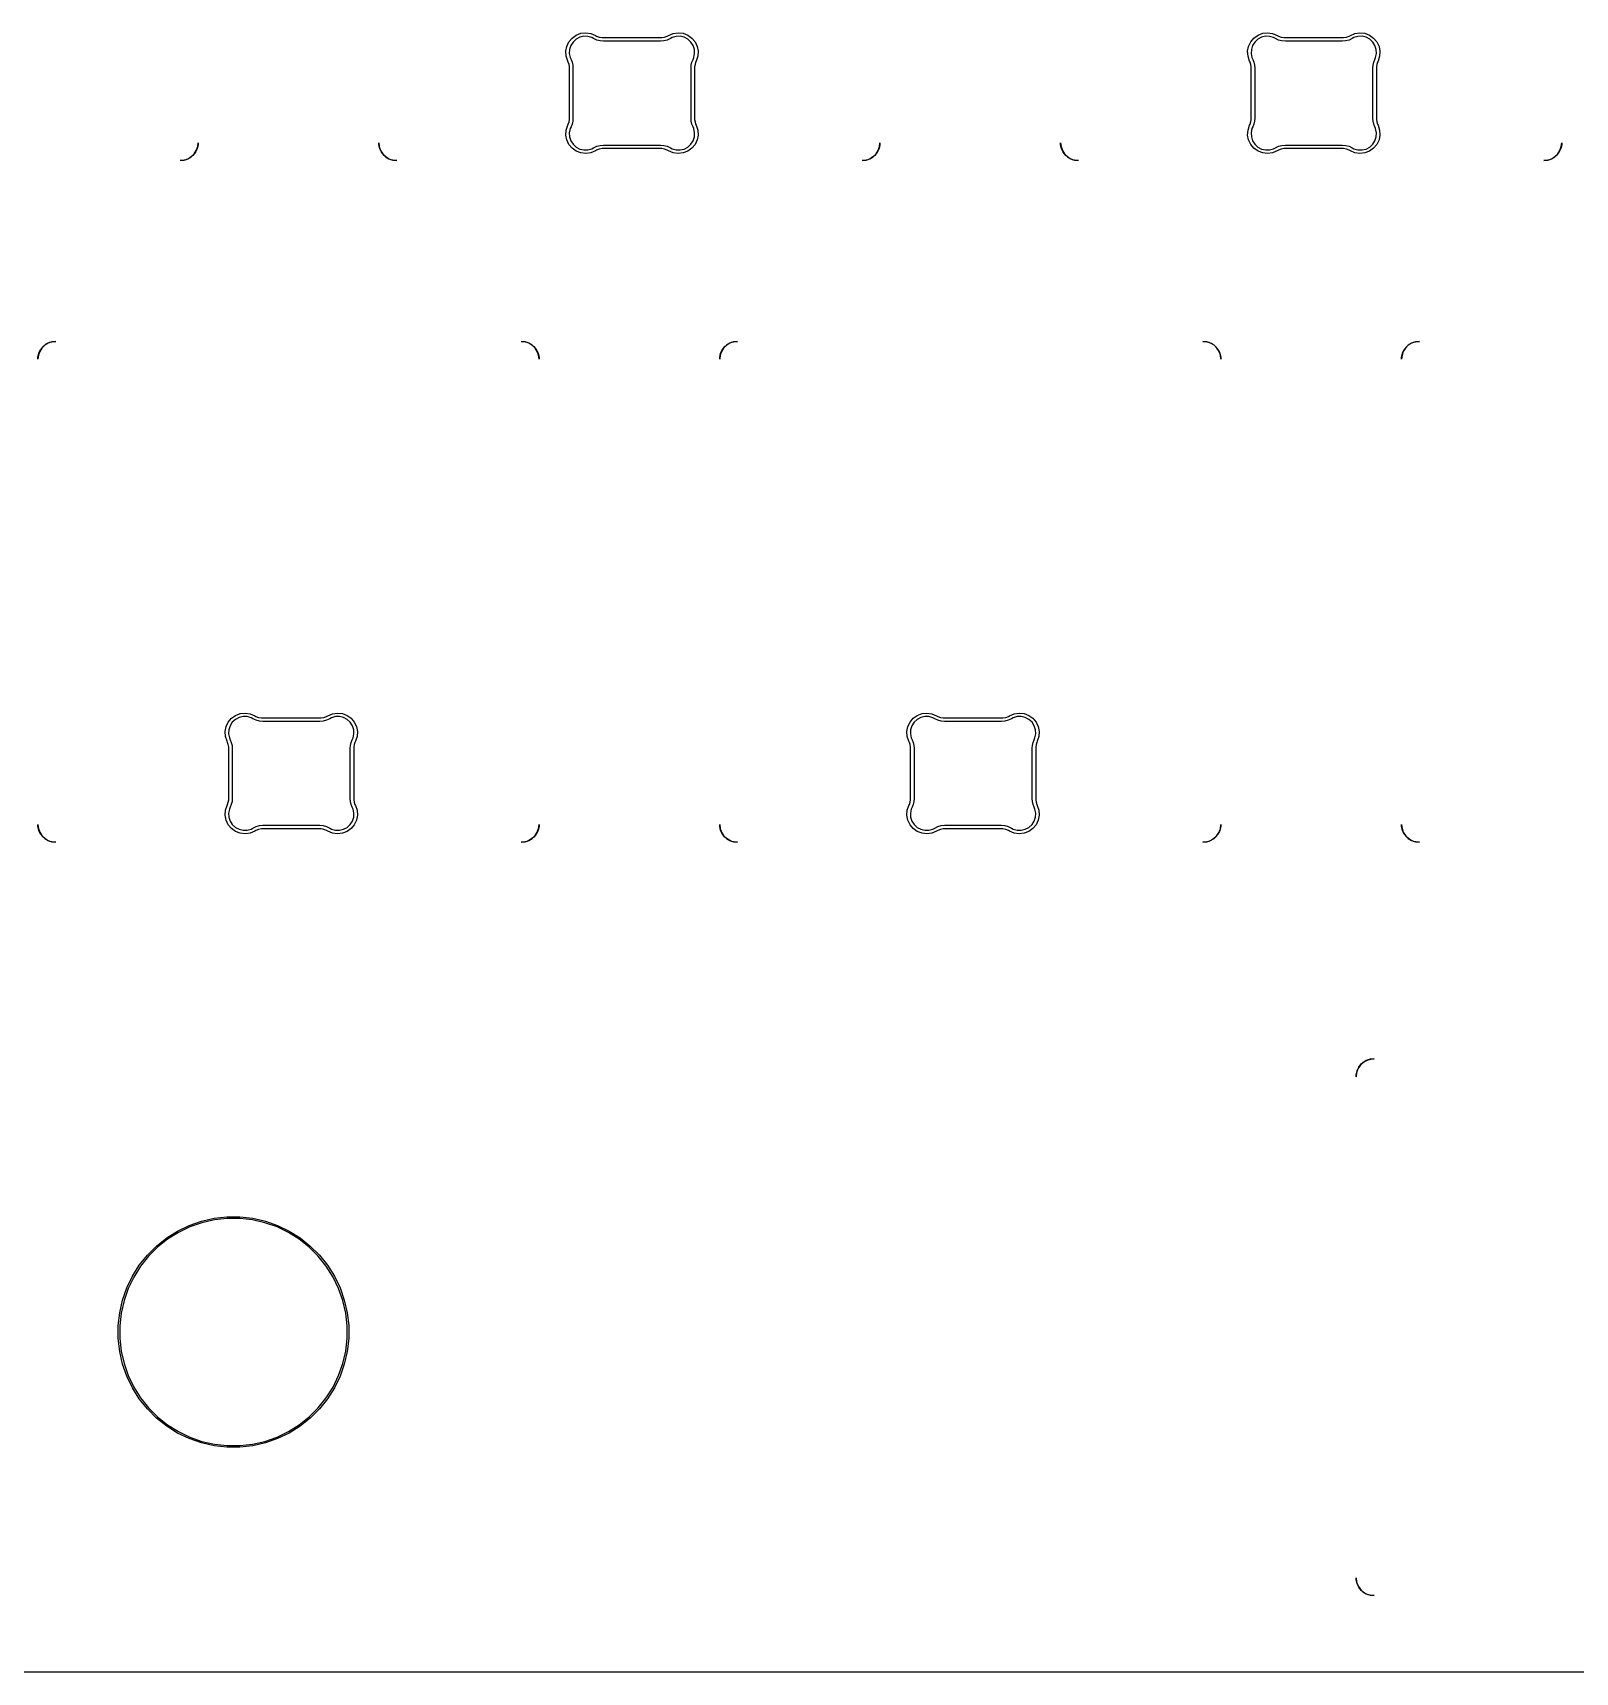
# Model space of a CAD drawing. Header units: inches. Extents: x -0.9 to 12.5, y -6 to -2.
# Drawn here: x 5.814 to 7.511, y -5.966 to -4.163 of the extents above; entities that cross this region are included whole.
import ezdxf

# ---------------------------------------------------------------- set-up
doc = ezdxf.new("R2010")
doc.units = ezdxf.units.IN
doc.header["$MEASUREMENT"] = 0
doc.layers.add('Edge.Cuts', color=40, linetype='CONTINUOUS', true_color=0xfabd2f)

msp = doc.modelspace()

# ---------------------------------------------------------------- linework, layer by layer
at = {"layer": 'Edge.Cuts', "linetype": 'CONTINUOUS'}
for p, q in [((6.4076, -4.1685), (6.4121, -4.1653)), ((6.4121, -4.1653), (6.4173, -4.1633)), ((6.4173, -4.1633), (6.4227, -4.1627)), ((6.4227, -4.1627), (6.4282, -4.1635)), ((6.4282, -4.1635), (6.4332, -4.1657)), ((6.4332, -4.1657), (6.4346, -4.1665)), ((6.5123, -4.1665), (6.5137, -4.1657)), ((6.5137, -4.1657), (6.5187, -4.1635)), ((6.5187, -4.1635), (6.5242, -4.1627)), ((6.5242, -4.1627), (6.5297, -4.1633)), ((6.5297, -4.1633), (6.5348, -4.1653)), ((6.5348, -4.1653), (6.5393, -4.1685)), ((7.1576, -4.1685), (7.1621, -4.1653)), ((7.1621, -4.1653), (7.1673, -4.1633)), ((7.1673, -4.1633), (7.1727, -4.1627)), ((7.1727, -4.1627), (7.1782, -4.1635)), ((7.1782, -4.1635), (7.1832, -4.1657)), ((7.1832, -4.1657), (7.1846, -4.1665)), ((7.2623, -4.1665), (7.2637, -4.1657)), ((7.2637, -4.1657), (7.2687, -4.1635)), ((7.2687, -4.1635), (7.2742, -4.1627)), ((7.2742, -4.1627), (7.2797, -4.1633)), ((7.2797, -4.1633), (7.2848, -4.1653)), ((7.2848, -4.1653), (7.2893, -4.1685)), ((6.4007, -4.1831), (6.4017, -4.1777)), ((6.4011, -4.1886), (6.4007, -4.1831)), ((6.4017, -4.1777), (6.4041, -4.1727)), ((6.4041, -4.1727), (6.4076, -4.1685)), ((6.4048, -4.181), (6.4045, -4.1856)), ((6.4062, -4.1767), (6.4048, -4.181)), ((6.4086, -4.1729), (6.4062, -4.1767)), ((6.412, -4.1698), (6.4086, -4.1729)), ((6.416, -4.1677), (6.412, -4.1698)), ((6.4204, -4.1666), (6.416, -4.1677)), ((6.4249, -4.1667), (6.4204, -4.1666)), ((6.4293, -4.1679), (6.4249, -4.1667)), ((6.4313, -4.1691), (6.4293, -4.1679)), ((6.4347, -4.1707), (6.4313, -4.1691)), ((6.4346, -4.1665), (6.4375, -4.1676)), ((6.4384, -4.1717), (6.4347, -4.1707)), ((6.4375, -4.1676), (6.4406, -4.1681)), ((6.4422, -4.172), (6.4384, -4.1717)), ((6.4406, -4.1681), (6.4422, -4.1681)), ((6.4422, -4.1681), (6.4422, -4.1681)), ((6.4422, -4.1681), (6.5047, -4.1681)), ((6.5047, -4.172), (6.4422, -4.172)), ((6.4422, -4.172), (6.4422, -4.172)), ((6.5047, -4.1681), (6.5063, -4.1681)), ((6.5085, -4.1717), (6.5047, -4.172)), ((6.5063, -4.1681), (6.5094, -4.1676)), ((6.5122, -4.1707), (6.5085, -4.1717)), ((6.5094, -4.1676), (6.5123, -4.1665)), ((6.5157, -4.1691), (6.5122, -4.1707)), ((6.5176, -4.1679), (6.5157, -4.1691)), ((6.522, -4.1667), (6.5176, -4.1679)), ((6.5265, -4.1666), (6.522, -4.1667)), ((6.5309, -4.1677), (6.5265, -4.1666)), ((6.535, -4.1698), (6.5309, -4.1677)), ((6.5383, -4.1729), (6.535, -4.1698)), ((6.5407, -4.1767), (6.5383, -4.1729)), ((6.5393, -4.1685), (6.5428, -4.1727)), ((6.5421, -4.181), (6.5407, -4.1767)), ((6.5424, -4.1856), (6.5421, -4.181)), ((6.5428, -4.1727), (6.5452, -4.1777)), ((6.5452, -4.1777), (6.5462, -4.1831)), ((6.5462, -4.1831), (6.5459, -4.1886)), ((7.1507, -4.1831), (7.1517, -4.1777)), ((7.1511, -4.1886), (7.1507, -4.1831)), ((7.1517, -4.1777), (7.1541, -4.1727)), ((7.1541, -4.1727), (7.1576, -4.1685)), ((7.1548, -4.181), (7.1545, -4.1856)), ((7.1562, -4.1767), (7.1548, -4.181)), ((7.1586, -4.1729), (7.1562, -4.1767)), ((7.162, -4.1698), (7.1586, -4.1729)), ((7.166, -4.1677), (7.162, -4.1698)), ((7.1704, -4.1666), (7.166, -4.1677)), ((7.1749, -4.1667), (7.1704, -4.1666)), ((7.1793, -4.1679), (7.1749, -4.1667)), ((7.1813, -4.1691), (7.1793, -4.1679)), ((7.1847, -4.1707), (7.1813, -4.1691)), ((7.1846, -4.1665), (7.1875, -4.1676)), ((7.1884, -4.1717), (7.1847, -4.1707)), ((7.1875, -4.1676), (7.1906, -4.1681)), ((7.1922, -4.172), (7.1884, -4.1717)), ((7.1906, -4.1681), (7.1922, -4.1681)), ((7.1922, -4.1681), (7.1922, -4.1681)), ((7.1922, -4.1681), (7.2547, -4.1681)), ((7.2547, -4.172), (7.1922, -4.172)), ((7.1922, -4.172), (7.1922, -4.172)), ((7.2547, -4.1681), (7.2563, -4.1681)), ((7.2585, -4.1717), (7.2547, -4.172)), ((7.2563, -4.1681), (7.2594, -4.1676)), ((7.2622, -4.1707), (7.2585, -4.1717)), ((7.2594, -4.1676), (7.2623, -4.1665)), ((7.2657, -4.1691), (7.2622, -4.1707)), ((7.2676, -4.1679), (7.2657, -4.1691)), ((7.272, -4.1667), (7.2676, -4.1679)), ((7.2765, -4.1666), (7.272, -4.1667)), ((7.2809, -4.1677), (7.2765, -4.1666)), ((7.285, -4.1698), (7.2809, -4.1677)), ((7.2883, -4.1729), (7.285, -4.1698)), ((7.2907, -4.1767), (7.2883, -4.1729)), ((7.2893, -4.1685), (7.2928, -4.1727)), ((7.2921, -4.181), (7.2907, -4.1767)), ((7.2924, -4.1856), (7.2921, -4.181)), ((7.2928, -4.1727), (7.2952, -4.1777)), ((7.2952, -4.1777), (7.2962, -4.1831)), ((7.2962, -4.1831), (7.2959, -4.1886)), ((6.4028, -4.1938), (6.4011, -4.1886)), ((6.4034, -4.195), (6.4028, -4.1938)), ((6.4042, -4.1975), (6.4034, -4.195)), ((6.4046, -4.2001), (6.4042, -4.1975)), ((6.4045, -4.1856), (6.4054, -4.19)), ((6.4046, -4.2015), (6.4046, -4.2001)), ((6.4046, -4.2568), (6.4046, -4.2015)), ((6.4046, -4.2015), (6.4046, -4.2015)), ((6.4054, -4.19), (6.4064, -4.1921)), ((6.4064, -4.1921), (6.4075, -4.1951)), ((6.4075, -4.1951), (6.4083, -4.1982)), ((6.4083, -4.1982), (6.4085, -4.2015)), ((6.4085, -4.2015), (6.4085, -4.2015)), ((6.4085, -4.2015), (6.4085, -4.2568)), ((6.5384, -4.2015), (6.5387, -4.1982)), ((6.5384, -4.2568), (6.5384, -4.2015)), ((6.5384, -4.2015), (6.5384, -4.2015)), ((6.5387, -4.1982), (6.5394, -4.1951)), ((6.5394, -4.1951), (6.5406, -4.1921)), ((6.5406, -4.1921), (6.5415, -4.19)), ((6.5406, -4.1921), (6.5406, -4.1921)), ((6.5415, -4.19), (6.5424, -4.1856)), ((6.5428, -4.1975), (6.5424, -4.2001)), ((6.5424, -4.2001), (6.5424, -4.2015)), ((6.5424, -4.2015), (6.5424, -4.2015)), ((6.5424, -4.2015), (6.5424, -4.2568)), ((6.5435, -4.195), (6.5428, -4.1975)), ((6.5441, -4.1938), (6.5435, -4.195)), ((6.5459, -4.1886), (6.5441, -4.1938)), ((6.5441, -4.1938), (6.5441, -4.1938)), ((7.1528, -4.1938), (7.1511, -4.1886)), ((7.1534, -4.195), (7.1528, -4.1938)), ((7.1542, -4.1975), (7.1534, -4.195)), ((7.1546, -4.2001), (7.1542, -4.1975)), ((7.1545, -4.1856), (7.1554, -4.19)), ((7.1546, -4.2015), (7.1546, -4.2001)), ((7.1546, -4.2568), (7.1546, -4.2015)), ((7.1546, -4.2015), (7.1546, -4.2015)), ((7.1554, -4.19), (7.1564, -4.1921)), ((7.1564, -4.1921), (7.1575, -4.1951)), ((7.1575, -4.1951), (7.1583, -4.1982)), ((7.1583, -4.1982), (7.1585, -4.2015)), ((7.1585, -4.2015), (7.1585, -4.2015)), ((7.1585, -4.2015), (7.1585, -4.2568)), ((7.2884, -4.2015), (7.2887, -4.1982)), ((7.2884, -4.2568), (7.2884, -4.2015)), ((7.2884, -4.2015), (7.2884, -4.2015)), ((7.2887, -4.1982), (7.2894, -4.1951)), ((7.2894, -4.1951), (7.2906, -4.1921)), ((7.2906, -4.1921), (7.2915, -4.19)), ((7.2906, -4.1921), (7.2906, -4.1921)), ((7.2915, -4.19), (7.2924, -4.1856)), ((7.2928, -4.1975), (7.2924, -4.2001)), ((7.2924, -4.2001), (7.2924, -4.2015)), ((7.2924, -4.2015), (7.2924, -4.2015)), ((7.2924, -4.2015), (7.2924, -4.2568)), ((7.2935, -4.195), (7.2928, -4.1975)), ((7.2941, -4.1938), (7.2935, -4.195)), ((7.2959, -4.1886), (7.2941, -4.1938)), ((7.2941, -4.1938), (7.2941, -4.1938)), ((6.4007, -4.2752), (6.4011, -4.2697)), ((6.4011, -4.2697), (6.4028, -4.2645)), ((6.4028, -4.2645), (6.4034, -4.2633)), ((6.4028, -4.2645), (6.4028, -4.2645)), ((6.4034, -4.2633), (6.4042, -4.2608)), ((6.4042, -4.2608), (6.4046, -4.2581)), ((6.4054, -4.2682), (6.4045, -4.2727)), ((6.4045, -4.2727), (6.4048, -4.2772)), ((6.4046, -4.2581), (6.4046, -4.2568)), ((6.4046, -4.2568), (6.4046, -4.2568)), ((6.4064, -4.2662), (6.4054, -4.2682)), ((6.4075, -4.2632), (6.4064, -4.2662)), ((6.4064, -4.2662), (6.4064, -4.2662)), ((6.4083, -4.26), (6.4075, -4.2632)), ((6.4085, -4.2568), (6.4083, -4.26)), ((6.4085, -4.2568), (6.4085, -4.2568)), ((6.5387, -4.26), (6.5384, -4.2568)), ((6.5394, -4.2632), (6.5387, -4.26)), ((6.5406, -4.2662), (6.5394, -4.2632)), ((6.5415, -4.2682), (6.5406, -4.2662)), ((6.5424, -4.2727), (6.5415, -4.2682)), ((6.5421, -4.2772), (6.5424, -4.2727)), ((6.5424, -4.2568), (6.5424, -4.2581)), ((6.5424, -4.2581), (6.5428, -4.2608)), ((6.5428, -4.2608), (6.5435, -4.2633)), ((6.5435, -4.2633), (6.5441, -4.2645)), ((6.5441, -4.2645), (6.5441, -4.2645)), ((6.5441, -4.2645), (6.5459, -4.2697)), ((6.5459, -4.2697), (6.5462, -4.2752)), ((7.1507, -4.2752), (7.1511, -4.2697)), ((7.1511, -4.2697), (7.1528, -4.2645)), ((7.1528, -4.2645), (7.1534, -4.2633)), ((7.1528, -4.2645), (7.1528, -4.2645)), ((7.1534, -4.2633), (7.1542, -4.2608)), ((7.1542, -4.2608), (7.1546, -4.2581)), ((7.1554, -4.2682), (7.1545, -4.2727)), ((7.1545, -4.2727), (7.1548, -4.2772)), ((7.1546, -4.2581), (7.1546, -4.2568)), ((7.1546, -4.2568), (7.1546, -4.2568)), ((7.1564, -4.2662), (7.1554, -4.2682)), ((7.1575, -4.2632), (7.1564, -4.2662)), ((7.1564, -4.2662), (7.1564, -4.2662)), ((7.1583, -4.26), (7.1575, -4.2632)), ((7.1585, -4.2568), (7.1583, -4.26)), ((7.1585, -4.2568), (7.1585, -4.2568)), ((7.2887, -4.26), (7.2884, -4.2568)), ((7.2894, -4.2632), (7.2887, -4.26)), ((7.2906, -4.2662), (7.2894, -4.2632)), ((7.2915, -4.2682), (7.2906, -4.2662)), ((7.2924, -4.2727), (7.2915, -4.2682)), ((7.2921, -4.2772), (7.2924, -4.2727)), ((7.2924, -4.2568), (7.2924, -4.2581)), ((7.2924, -4.2581), (7.2928, -4.2608)), ((7.2928, -4.2608), (7.2935, -4.2633)), ((7.2935, -4.2633), (7.2941, -4.2645)), ((7.2941, -4.2645), (7.2941, -4.2645)), ((7.2941, -4.2645), (7.2959, -4.2697)), ((7.2959, -4.2697), (7.2962, -4.2752)), ((5.9919, -4.2959), (5.9942, -4.2922)), ((5.9952, -4.2902), (5.9932, -4.2942)), ((5.9942, -4.2922), (5.9957, -4.288)), ((5.9962, -4.2859), (5.9952, -4.2902)), ((5.9957, -4.288), (5.9962, -4.2837)), ((5.9962, -4.2837), (5.9962, -4.2859)), ((6.195, -4.2859), (6.195, -4.2837)), ((6.195, -4.2837), (6.1955, -4.288)), ((6.196, -4.2902), (6.195, -4.2859)), ((6.1955, -4.288), (6.1969, -4.2922)), ((6.1979, -4.2942), (6.196, -4.2902)), ((6.1969, -4.2922), (6.1993, -4.2959)), ((6.4017, -4.2806), (6.4007, -4.2752)), ((6.4041, -4.2856), (6.4017, -4.2806)), ((6.4076, -4.2898), (6.4041, -4.2856)), ((6.4048, -4.2772), (6.4062, -4.2815)), ((6.4062, -4.2815), (6.4086, -4.2854)), ((6.4121, -4.293), (6.4076, -4.2898)), ((6.4086, -4.2854), (6.412, -4.2884)), ((6.412, -4.2884), (6.416, -4.2906)), ((6.416, -4.2906), (6.4204, -4.2916)), ((6.4204, -4.2916), (6.4249, -4.2915)), ((6.4249, -4.2915), (6.4293, -4.2903)), ((6.4293, -4.2903), (6.4313, -4.2892)), ((6.4313, -4.2892), (6.4347, -4.2876)), ((6.4313, -4.2892), (6.4313, -4.2892)), ((6.4346, -4.2918), (6.4332, -4.2926)), ((6.4375, -4.2907), (6.4346, -4.2918)), ((6.4347, -4.2876), (6.4384, -4.2866)), ((6.4406, -4.2902), (6.4375, -4.2907)), ((6.4384, -4.2866), (6.4422, -4.2862)), ((6.4422, -4.2902), (6.4406, -4.2902)), ((6.4422, -4.2862), (6.5047, -4.2862)), ((6.5047, -4.2902), (6.4422, -4.2902)), ((6.5047, -4.2862), (6.5085, -4.2866)), ((6.5063, -4.2902), (6.5047, -4.2902)), ((6.5094, -4.2907), (6.5063, -4.2902)), ((6.5085, -4.2866), (6.5122, -4.2876)), ((6.5123, -4.2918), (6.5094, -4.2907)), ((6.5122, -4.2876), (6.5157, -4.2892)), ((6.5137, -4.2926), (6.5123, -4.2918)), ((6.5157, -4.2892), (6.5176, -4.2903)), ((6.5176, -4.2903), (6.522, -4.2915)), ((6.522, -4.2915), (6.5265, -4.2916)), ((6.5265, -4.2916), (6.5309, -4.2906)), ((6.5309, -4.2906), (6.535, -4.2884)), ((6.5393, -4.2898), (6.5348, -4.293)), ((6.535, -4.2884), (6.5383, -4.2854)), ((6.5383, -4.2854), (6.5407, -4.2815)), ((6.5428, -4.2856), (6.5393, -4.2898)), ((6.5407, -4.2815), (6.5421, -4.2772)), ((6.5452, -4.2806), (6.5428, -4.2856)), ((6.5462, -4.2752), (6.5452, -4.2806)), ((6.7419, -4.2959), (6.7442, -4.2922)), ((6.7452, -4.2902), (6.7432, -4.2942)), ((6.7442, -4.2922), (6.7457, -4.288)), ((6.7462, -4.2859), (6.7452, -4.2902)), ((6.7457, -4.288), (6.7462, -4.2837)), ((6.7462, -4.2837), (6.7462, -4.2859)), ((6.945, -4.2859), (6.945, -4.2837)), ((6.945, -4.2837), (6.9455, -4.288)), ((6.946, -4.2902), (6.945, -4.2859)), ((6.9455, -4.288), (6.9469, -4.2922)), ((6.9479, -4.2942), (6.946, -4.2902)), ((6.9469, -4.2922), (6.9493, -4.2959)), ((7.1517, -4.2806), (7.1507, -4.2752)), ((7.1541, -4.2856), (7.1517, -4.2806)), ((7.1576, -4.2898), (7.1541, -4.2856)), ((7.1548, -4.2772), (7.1562, -4.2815)), ((7.1562, -4.2815), (7.1586, -4.2854)), ((7.1621, -4.293), (7.1576, -4.2898)), ((7.1586, -4.2854), (7.162, -4.2884)), ((7.162, -4.2884), (7.166, -4.2906)), ((7.166, -4.2906), (7.1704, -4.2916)), ((7.1704, -4.2916), (7.1749, -4.2915)), ((7.1749, -4.2915), (7.1793, -4.2903)), ((7.1793, -4.2903), (7.1813, -4.2892)), ((7.1813, -4.2892), (7.1847, -4.2876)), ((7.1813, -4.2892), (7.1813, -4.2892)), ((7.1846, -4.2918), (7.1832, -4.2926)), ((7.1875, -4.2907), (7.1846, -4.2918)), ((7.1847, -4.2876), (7.1884, -4.2866)), ((7.1906, -4.2902), (7.1875, -4.2907)), ((7.1884, -4.2866), (7.1922, -4.2862)), ((7.1922, -4.2902), (7.1906, -4.2902)), ((7.1922, -4.2862), (7.2547, -4.2862)), ((7.2547, -4.2902), (7.1922, -4.2902)), ((7.2547, -4.2862), (7.2585, -4.2866)), ((7.2563, -4.2902), (7.2547, -4.2902)), ((7.2594, -4.2907), (7.2563, -4.2902)), ((7.2585, -4.2866), (7.2622, -4.2876)), ((7.2623, -4.2918), (7.2594, -4.2907)), ((7.2622, -4.2876), (7.2657, -4.2892)), ((7.2637, -4.2926), (7.2623, -4.2918)), ((7.2657, -4.2892), (7.2676, -4.2903)), ((7.2676, -4.2903), (7.272, -4.2915)), ((7.272, -4.2915), (7.2765, -4.2916)), ((7.2765, -4.2916), (7.2809, -4.2906)), ((7.2809, -4.2906), (7.285, -4.2884)), ((7.2893, -4.2898), (7.2848, -4.293)), ((7.285, -4.2884), (7.2883, -4.2854)), ((7.2883, -4.2854), (7.2907, -4.2815)), ((7.2928, -4.2856), (7.2893, -4.2898)), ((7.2907, -4.2815), (7.2921, -4.2772)), ((7.2952, -4.2806), (7.2928, -4.2856)), ((7.2962, -4.2752), (7.2952, -4.2806)), ((7.4919, -4.2959), (7.4942, -4.2922)), ((7.4952, -4.2902), (7.4932, -4.2942)), ((7.4942, -4.2922), (7.4957, -4.288)), ((7.4962, -4.2859), (7.4952, -4.2902)), ((7.4957, -4.288), (7.4962, -4.2837)), ((7.4962, -4.2837), (7.4962, -4.2859)), ((5.9765, -4.3033), (5.9809, -4.3029)), ((5.9787, -4.3033), (5.9765, -4.3033)), ((5.983, -4.3024), (5.9787, -4.3033)), ((5.9809, -4.3029), (5.985, -4.3014)), ((5.987, -4.3004), (5.983, -4.3024)), ((5.985, -4.3014), (5.9887, -4.2991)), ((5.9905, -4.2977), (5.987, -4.3004)), ((5.9887, -4.2991), (5.9919, -4.2959)), ((5.9932, -4.2942), (5.9905, -4.2977)), ((6.2007, -4.2977), (6.1979, -4.2942)), ((6.1993, -4.2959), (6.2024, -4.2991)), ((6.2041, -4.3004), (6.2007, -4.2977)), ((6.2024, -4.2991), (6.2061, -4.3014)), ((6.2081, -4.3024), (6.2041, -4.3004)), ((6.2061, -4.3014), (6.2103, -4.3029)), ((6.2124, -4.3033), (6.2081, -4.3024)), ((6.2103, -4.3029), (6.2147, -4.3033)), ((6.2147, -4.3033), (6.2124, -4.3033)), ((6.4173, -4.2949), (6.4121, -4.293)), ((6.4227, -4.2955), (6.4173, -4.2949)), ((6.4282, -4.2947), (6.4227, -4.2955)), ((6.4332, -4.2926), (6.4282, -4.2947)), ((6.4332, -4.2926), (6.4332, -4.2926)), ((6.5187, -4.2947), (6.5137, -4.2926)), ((6.5242, -4.2955), (6.5187, -4.2947)), ((6.5297, -4.2949), (6.5242, -4.2955)), ((6.5348, -4.293), (6.5297, -4.2949)), ((6.7265, -4.3033), (6.7309, -4.3029)), ((6.7287, -4.3033), (6.7265, -4.3033)), ((6.733, -4.3024), (6.7287, -4.3033)), ((6.7309, -4.3029), (6.735, -4.3014)), ((6.737, -4.3004), (6.733, -4.3024)), ((6.735, -4.3014), (6.7387, -4.2991)), ((6.7405, -4.2977), (6.737, -4.3004)), ((6.7387, -4.2991), (6.7419, -4.2959)), ((6.7432, -4.2942), (6.7405, -4.2977)), ((6.9507, -4.2977), (6.9479, -4.2942)), ((6.9493, -4.2959), (6.9524, -4.2991)), ((6.9541, -4.3004), (6.9507, -4.2977)), ((6.9524, -4.2991), (6.9561, -4.3014)), ((6.9581, -4.3024), (6.9541, -4.3004)), ((6.9561, -4.3014), (6.9603, -4.3029)), ((6.9624, -4.3033), (6.9581, -4.3024)), ((6.9603, -4.3029), (6.9647, -4.3033)), ((6.9647, -4.3033), (6.9624, -4.3033)), ((7.1673, -4.2949), (7.1621, -4.293)), ((7.1727, -4.2955), (7.1673, -4.2949)), ((7.1782, -4.2947), (7.1727, -4.2955)), ((7.1832, -4.2926), (7.1782, -4.2947)), ((7.1832, -4.2926), (7.1832, -4.2926)), ((7.2687, -4.2947), (7.2637, -4.2926)), ((7.2742, -4.2955), (7.2687, -4.2947)), ((7.2797, -4.2949), (7.2742, -4.2955)), ((7.2848, -4.293), (7.2797, -4.2949)), ((7.4765, -4.3033), (7.4809, -4.3029)), ((7.4787, -4.3033), (7.4765, -4.3033)), ((7.483, -4.3024), (7.4787, -4.3033)), ((7.4809, -4.3029), (7.485, -4.3014)), ((7.487, -4.3004), (7.483, -4.3024)), ((7.485, -4.3014), (7.4887, -4.2991)), ((7.4905, -4.2977), (7.487, -4.3004)), ((7.4887, -4.2991), (7.4919, -4.2959)), ((7.4932, -4.2942), (7.4905, -4.2977)), ((5.8229, -4.5113), (5.8257, -4.5078)), ((5.8274, -4.5065), (5.8243, -4.5096)), ((5.8257, -4.5078), (5.8291, -4.5051)), ((5.8311, -4.5041), (5.8274, -4.5065)), ((5.8291, -4.5051), (5.8331, -4.5032)), ((5.8353, -4.5027), (5.8311, -4.5041)), ((5.8331, -4.5032), (5.8374, -4.5022)), ((5.8397, -4.5022), (5.8353, -4.5027)), ((5.8374, -4.5022), (5.8397, -4.5022)), ((6.3559, -4.5027), (6.3515, -4.5022)), ((6.3515, -4.5022), (6.3537, -4.5022)), ((6.3537, -4.5022), (6.358, -4.5032)), ((6.36, -4.5041), (6.3559, -4.5027)), ((6.358, -4.5032), (6.362, -4.5051)), ((6.3637, -4.5065), (6.36, -4.5041)), ((6.362, -4.5051), (6.3655, -4.5078)), ((6.3669, -4.5096), (6.3637, -4.5065)), ((6.3655, -4.5078), (6.3682, -4.5113)), ((6.5729, -4.5113), (6.5757, -4.5078)), ((6.5774, -4.5065), (6.5743, -4.5096)), ((6.5757, -4.5078), (6.5791, -4.5051)), ((6.5811, -4.5041), (6.5774, -4.5065)), ((6.5791, -4.5051), (6.5831, -4.5032)), ((6.5853, -4.5027), (6.5811, -4.5041)), ((6.5831, -4.5032), (6.5874, -4.5022)), ((6.5897, -4.5022), (6.5853, -4.5027)), ((6.5874, -4.5022), (6.5897, -4.5022)), ((7.1059, -4.5027), (7.1015, -4.5022)), ((7.1015, -4.5022), (7.1037, -4.5022)), ((7.1037, -4.5022), (7.108, -4.5032)), ((7.11, -4.5041), (7.1059, -4.5027)), ((7.108, -4.5032), (7.112, -4.5051)), ((7.1137, -4.5065), (7.11, -4.5041)), ((7.112, -4.5051), (7.1155, -4.5078)), ((7.1169, -4.5096), (7.1137, -4.5065)), ((7.1155, -4.5078), (7.1182, -4.5113)), ((7.3229, -4.5113), (7.3257, -4.5078)), ((7.3274, -4.5065), (7.3243, -4.5096)), ((7.3257, -4.5078), (7.3291, -4.5051)), ((7.3311, -4.5041), (7.3274, -4.5065)), ((7.3291, -4.5051), (7.3331, -4.5032)), ((7.3353, -4.5027), (7.3311, -4.5041)), ((7.3331, -4.5032), (7.3374, -4.5022)), ((7.3397, -4.5022), (7.3353, -4.5027)), ((7.3374, -4.5022), (7.3397, -4.5022)), ((5.82, -4.5196), (5.821, -4.5153)), ((5.8205, -4.5175), (5.82, -4.5219)), ((5.82, -4.5219), (5.82, -4.5196)), ((5.8219, -4.5133), (5.8205, -4.5175)), ((5.821, -4.5153), (5.8229, -4.5113)), ((5.8243, -4.5096), (5.8219, -4.5133)), ((6.3692, -4.5133), (6.3669, -4.5096)), ((6.3682, -4.5113), (6.3702, -4.5153)), ((6.3707, -4.5175), (6.3692, -4.5133)), ((6.3702, -4.5153), (6.3712, -4.5196)), ((6.3712, -4.5219), (6.3707, -4.5175)), ((6.3712, -4.5196), (6.3712, -4.5219)), ((6.57, -4.5196), (6.571, -4.5153)), ((6.5705, -4.5175), (6.57, -4.5219)), ((6.57, -4.5219), (6.57, -4.5196)), ((6.5719, -4.5133), (6.5705, -4.5175)), ((6.571, -4.5153), (6.5729, -4.5113)), ((6.5743, -4.5096), (6.5719, -4.5133)), ((7.1192, -4.5133), (7.1169, -4.5096)), ((7.1182, -4.5113), (7.1202, -4.5153)), ((7.1207, -4.5175), (7.1192, -4.5133)), ((7.1202, -4.5153), (7.1212, -4.5196)), ((7.1212, -4.5219), (7.1207, -4.5175)), ((7.1212, -4.5196), (7.1212, -4.5219)), ((7.32, -4.5196), (7.321, -4.5153)), ((7.3205, -4.5175), (7.32, -4.5219)), ((7.32, -4.5219), (7.32, -4.5196)), ((7.3219, -4.5133), (7.3205, -4.5175)), ((7.321, -4.5153), (7.3229, -4.5113)), ((7.3243, -4.5096), (7.3219, -4.5133)), ((6.0269, -4.9261), (6.0293, -4.9211)), ((6.0293, -4.9211), (6.0328, -4.9169)), ((6.0338, -4.9213), (6.0314, -4.9252)), ((6.0328, -4.9169), (6.0373, -4.9137)), ((6.0372, -4.9183), (6.0338, -4.9213)), ((6.0412, -4.9161), (6.0372, -4.9183)), ((6.0373, -4.9137), (6.0425, -4.9118)), ((6.0456, -4.9151), (6.0412, -4.9161)), ((6.0425, -4.9118), (6.0479, -4.9112)), ((6.0501, -4.9151), (6.0456, -4.9151)), ((6.0479, -4.9112), (6.0534, -4.912)), ((6.0545, -4.9164), (6.0501, -4.9151)), ((6.0534, -4.912), (6.0584, -4.9141)), ((6.0565, -4.9175), (6.0545, -4.9164)), ((6.0599, -4.9191), (6.0565, -4.9175)), ((6.0584, -4.9141), (6.0598, -4.9149)), ((6.0598, -4.9149), (6.0627, -4.916)), ((6.0636, -4.9201), (6.0599, -4.9191)), ((6.0627, -4.916), (6.0658, -4.9165)), ((6.0674, -4.9205), (6.0636, -4.9201)), ((6.0658, -4.9165), (6.0674, -4.9165)), ((6.0674, -4.9165), (6.0674, -4.9165)), ((6.0674, -4.9165), (6.1299, -4.9165)), ((6.1299, -4.9205), (6.0674, -4.9205)), ((6.0674, -4.9205), (6.0674, -4.9205)), ((6.1299, -4.9165), (6.1315, -4.9165)), ((6.1337, -4.9201), (6.1299, -4.9205)), ((6.1315, -4.9165), (6.1346, -4.916)), ((6.1374, -4.9191), (6.1337, -4.9201)), ((6.1346, -4.916), (6.1375, -4.9149)), ((6.1409, -4.9175), (6.1374, -4.9191)), ((6.1375, -4.9149), (6.1389, -4.9141)), ((6.1389, -4.9141), (6.1439, -4.912)), ((6.1428, -4.9164), (6.1409, -4.9175)), ((6.1472, -4.9151), (6.1428, -4.9164)), ((6.1439, -4.912), (6.1494, -4.9112)), ((6.1517, -4.9151), (6.1472, -4.9151)), ((6.1494, -4.9112), (6.1549, -4.9118)), ((6.1561, -4.9161), (6.1517, -4.9151)), ((6.1549, -4.9118), (6.16, -4.9137)), ((6.1601, -4.9183), (6.1561, -4.9161)), ((6.16, -4.9137), (6.1645, -4.9169)), ((6.1635, -4.9213), (6.1601, -4.9183)), ((6.1659, -4.9252), (6.1635, -4.9213)), ((6.1645, -4.9169), (6.168, -4.9211)), ((6.168, -4.9211), (6.1704, -4.9261)), ((6.7769, -4.9261), (6.7793, -4.9211)), ((6.7793, -4.9211), (6.7828, -4.9169)), ((6.7838, -4.9213), (6.7814, -4.9252)), ((6.7828, -4.9169), (6.7873, -4.9137)), ((6.7872, -4.9183), (6.7838, -4.9213)), ((6.7912, -4.9161), (6.7872, -4.9183)), ((6.7873, -4.9137), (6.7925, -4.9118)), ((6.7956, -4.9151), (6.7912, -4.9161)), ((6.7925, -4.9118), (6.7979, -4.9112)), ((6.8001, -4.9151), (6.7956, -4.9151)), ((6.7979, -4.9112), (6.8034, -4.912)), ((6.8045, -4.9164), (6.8001, -4.9151)), ((6.8034, -4.912), (6.8084, -4.9141)), ((6.8065, -4.9175), (6.8045, -4.9164)), ((6.8099, -4.9191), (6.8065, -4.9175)), ((6.8084, -4.9141), (6.8098, -4.9149)), ((6.8098, -4.9149), (6.8127, -4.916)), ((6.8136, -4.9201), (6.8099, -4.9191)), ((6.8127, -4.916), (6.8158, -4.9165)), ((6.8174, -4.9205), (6.8136, -4.9201)), ((6.8158, -4.9165), (6.8174, -4.9165)), ((6.8174, -4.9165), (6.8174, -4.9165)), ((6.8174, -4.9165), (6.8799, -4.9165)), ((6.8799, -4.9205), (6.8174, -4.9205)), ((6.8174, -4.9205), (6.8174, -4.9205)), ((6.8799, -4.9165), (6.8815, -4.9165)), ((6.8837, -4.9201), (6.8799, -4.9205)), ((6.8815, -4.9165), (6.8846, -4.916)), ((6.8874, -4.9191), (6.8837, -4.9201)), ((6.8846, -4.916), (6.8875, -4.9149)), ((6.8909, -4.9175), (6.8874, -4.9191)), ((6.8875, -4.9149), (6.8889, -4.9141)), ((6.8889, -4.9141), (6.8939, -4.912)), ((6.8928, -4.9164), (6.8909, -4.9175)), ((6.8972, -4.9151), (6.8928, -4.9164)), ((6.8939, -4.912), (6.8994, -4.9112)), ((6.9017, -4.9151), (6.8972, -4.9151)), ((6.8994, -4.9112), (6.9049, -4.9118)), ((6.9061, -4.9161), (6.9017, -4.9151)), ((6.9049, -4.9118), (6.91, -4.9137)), ((6.9101, -4.9183), (6.9061, -4.9161)), ((6.91, -4.9137), (6.9145, -4.9169)), ((6.9135, -4.9213), (6.9101, -4.9183)), ((6.9159, -4.9252), (6.9135, -4.9213)), ((6.9145, -4.9169), (6.918, -4.9211)), ((6.918, -4.9211), (6.9204, -4.9261)), ((6.0259, -4.9315), (6.0269, -4.9261)), ((6.0263, -4.937), (6.0259, -4.9315)), ((6.028, -4.9422), (6.0263, -4.937)), ((6.03, -4.9295), (6.0297, -4.934)), ((6.0297, -4.934), (6.0306, -4.9384)), ((6.0314, -4.9252), (6.03, -4.9295)), ((6.0306, -4.9384), (6.0316, -4.9405)), ((6.0316, -4.9405), (6.0327, -4.9435)), ((6.1646, -4.9435), (6.1658, -4.9405)), ((6.1658, -4.9405), (6.1667, -4.9384)), ((6.1658, -4.9405), (6.1658, -4.9405)), ((6.1673, -4.9295), (6.1659, -4.9252)), ((6.1667, -4.9384), (6.1676, -4.934)), ((6.1676, -4.934), (6.1673, -4.9295)), ((6.171, -4.937), (6.1693, -4.9422)), ((6.1704, -4.9261), (6.1714, -4.9315)), ((6.1714, -4.9315), (6.171, -4.937)), ((6.7759, -4.9315), (6.7769, -4.9261)), ((6.7763, -4.937), (6.7759, -4.9315)), ((6.778, -4.9422), (6.7763, -4.937)), ((6.78, -4.9295), (6.7797, -4.934)), ((6.7797, -4.934), (6.7806, -4.9384)), ((6.7814, -4.9252), (6.78, -4.9295)), ((6.7806, -4.9384), (6.7816, -4.9405)), ((6.7816, -4.9405), (6.7827, -4.9435)), ((6.9146, -4.9435), (6.9158, -4.9405)), ((6.9158, -4.9405), (6.9167, -4.9384)), ((6.9158, -4.9405), (6.9158, -4.9405)), ((6.9173, -4.9295), (6.9159, -4.9252)), ((6.9167, -4.9384), (6.9176, -4.934)), ((6.9176, -4.934), (6.9173, -4.9295)), ((6.921, -4.937), (6.9193, -4.9422)), ((6.9204, -4.9261), (6.9214, -4.9315)), ((6.9214, -4.9315), (6.921, -4.937)), ((6.0286, -4.9434), (6.028, -4.9422)), ((6.0294, -4.9459), (6.0286, -4.9434)), ((6.0298, -4.9486), (6.0294, -4.9459)), ((6.0298, -4.9499), (6.0298, -4.9486)), ((6.0298, -5.0052), (6.0298, -4.9499)), ((6.0298, -4.9499), (6.0298, -4.9499)), ((6.0327, -4.9435), (6.0335, -4.9467)), ((6.0335, -4.9467), (6.0337, -4.9499)), ((6.0337, -4.9499), (6.0337, -4.9499)), ((6.0337, -4.9499), (6.0337, -5.0052)), ((6.1636, -4.9499), (6.1639, -4.9467)), ((6.1636, -5.0052), (6.1636, -4.9499)), ((6.1636, -4.9499), (6.1636, -4.9499)), ((6.1639, -4.9467), (6.1646, -4.9435)), ((6.168, -4.9459), (6.1676, -4.9486)), ((6.1676, -4.9486), (6.1676, -4.9499)), ((6.1676, -4.9499), (6.1676, -4.9499)), ((6.1676, -4.9499), (6.1676, -5.0052)), ((6.1687, -4.9434), (6.168, -4.9459)), ((6.1693, -4.9422), (6.1687, -4.9434)), ((6.1693, -4.9422), (6.1693, -4.9422)), ((6.7786, -4.9434), (6.778, -4.9422)), ((6.7794, -4.9459), (6.7786, -4.9434)), ((6.7798, -4.9486), (6.7794, -4.9459)), ((6.7798, -4.9499), (6.7798, -4.9486)), ((6.7798, -5.0052), (6.7798, -4.9499)), ((6.7798, -4.9499), (6.7798, -4.9499)), ((6.7827, -4.9435), (6.7835, -4.9467)), ((6.7835, -4.9467), (6.7837, -4.9499)), ((6.7837, -4.9499), (6.7837, -4.9499)), ((6.7837, -4.9499), (6.7837, -5.0052)), ((6.9136, -4.9499), (6.9139, -4.9467)), ((6.9136, -5.0052), (6.9136, -4.9499)), ((6.9136, -4.9499), (6.9136, -4.9499)), ((6.9139, -4.9467), (6.9146, -4.9435)), ((6.918, -4.9459), (6.9176, -4.9486)), ((6.9176, -4.9486), (6.9176, -4.9499)), ((6.9176, -4.9499), (6.9176, -4.9499)), ((6.9176, -4.9499), (6.9176, -5.0052)), ((6.9187, -4.9434), (6.918, -4.9459)), ((6.9193, -4.9422), (6.9187, -4.9434)), ((6.9193, -4.9422), (6.9193, -4.9422)), ((6.0263, -5.0181), (6.028, -5.0129)), ((6.028, -5.0129), (6.0286, -5.0117)), ((6.028, -5.0129), (6.028, -5.0129)), ((6.0286, -5.0117), (6.0294, -5.0092)), ((6.0294, -5.0092), (6.0298, -5.0066)), ((6.0298, -5.0066), (6.0298, -5.0052)), ((6.0298, -5.0052), (6.0298, -5.0052)), ((6.0327, -5.0116), (6.0316, -5.0146)), ((6.0335, -5.0085), (6.0327, -5.0116)), ((6.0337, -5.0052), (6.0335, -5.0085)), ((6.0337, -5.0052), (6.0337, -5.0052)), ((6.1639, -5.0085), (6.1636, -5.0052)), ((6.1646, -5.0116), (6.1639, -5.0085)), ((6.1658, -5.0146), (6.1646, -5.0116)), ((6.1676, -5.0052), (6.1676, -5.0066)), ((6.1676, -5.0066), (6.168, -5.0092)), ((6.168, -5.0092), (6.1687, -5.0117)), ((6.1687, -5.0117), (6.1693, -5.0129)), ((6.1693, -5.0129), (6.1693, -5.0129)), ((6.1693, -5.0129), (6.171, -5.0181)), ((6.7763, -5.0181), (6.778, -5.0129)), ((6.778, -5.0129), (6.7786, -5.0117)), ((6.778, -5.0129), (6.778, -5.0129)), ((6.7786, -5.0117), (6.7794, -5.0092)), ((6.7794, -5.0092), (6.7798, -5.0066)), ((6.7798, -5.0066), (6.7798, -5.0052)), ((6.7798, -5.0052), (6.7798, -5.0052)), ((6.7827, -5.0116), (6.7816, -5.0146)), ((6.7835, -5.0085), (6.7827, -5.0116)), ((6.7837, -5.0052), (6.7835, -5.0085)), ((6.7837, -5.0052), (6.7837, -5.0052)), ((6.9139, -5.0085), (6.9136, -5.0052)), ((6.9146, -5.0116), (6.9139, -5.0085)), ((6.9158, -5.0146), (6.9146, -5.0116)), ((6.9176, -5.0052), (6.9176, -5.0066)), ((6.9176, -5.0066), (6.918, -5.0092)), ((6.918, -5.0092), (6.9187, -5.0117)), ((6.9187, -5.0117), (6.9193, -5.0129)), ((6.9193, -5.0129), (6.9193, -5.0129)), ((6.9193, -5.0129), (6.921, -5.0181)), ((6.0259, -5.0236), (6.0263, -5.0181)), ((6.0269, -5.029), (6.0259, -5.0236)), ((6.0293, -5.034), (6.0269, -5.029)), ((6.0306, -5.0167), (6.0297, -5.0211)), ((6.0297, -5.0211), (6.03, -5.0257)), ((6.03, -5.0257), (6.0314, -5.03)), ((6.0316, -5.0146), (6.0306, -5.0167)), ((6.0314, -5.03), (6.0338, -5.0338)), ((6.0316, -5.0146), (6.0316, -5.0146)), ((6.1635, -5.0338), (6.1659, -5.03)), ((6.1667, -5.0167), (6.1658, -5.0146)), ((6.1659, -5.03), (6.1673, -5.0257)), ((6.1676, -5.0211), (6.1667, -5.0167)), ((6.1673, -5.0257), (6.1676, -5.0211)), ((6.1704, -5.029), (6.168, -5.034)), ((6.1714, -5.0236), (6.1704, -5.029)), ((6.171, -5.0181), (6.1714, -5.0236)), ((6.7759, -5.0236), (6.7763, -5.0181)), ((6.7769, -5.029), (6.7759, -5.0236)), ((6.7793, -5.034), (6.7769, -5.029)), ((6.7806, -5.0167), (6.7797, -5.0211)), ((6.7797, -5.0211), (6.78, -5.0257)), ((6.78, -5.0257), (6.7814, -5.03)), ((6.7816, -5.0146), (6.7806, -5.0167)), ((6.7814, -5.03), (6.7838, -5.0338)), ((6.7816, -5.0146), (6.7816, -5.0146)), ((6.9135, -5.0338), (6.9159, -5.03)), ((6.9167, -5.0167), (6.9158, -5.0146)), ((6.9159, -5.03), (6.9173, -5.0257)), ((6.9176, -5.0211), (6.9167, -5.0167)), ((6.9173, -5.0257), (6.9176, -5.0211)), ((6.9204, -5.029), (6.918, -5.034)), ((6.9214, -5.0236), (6.9204, -5.029)), ((6.921, -5.0181), (6.9214, -5.0236)), ((5.82, -5.0359), (5.82, -5.0337)), ((5.82, -5.0337), (5.8205, -5.038)), ((5.821, -5.0402), (5.82, -5.0359)), ((5.8205, -5.038), (5.8219, -5.0422)), ((5.8229, -5.0442), (5.821, -5.0402)), ((5.8219, -5.0422), (5.8243, -5.0459)), ((5.8257, -5.0477), (5.8229, -5.0442)), ((5.8243, -5.0459), (5.8274, -5.0491)), ((5.8291, -5.0504), (5.8257, -5.0477)), ((5.8274, -5.0491), (5.8311, -5.0514)), ((6.0328, -5.0382), (6.0293, -5.034)), ((6.0373, -5.0414), (6.0328, -5.0382)), ((6.0338, -5.0338), (6.0372, -5.0369)), ((6.0372, -5.0369), (6.0412, -5.039)), ((6.0425, -5.0434), (6.0373, -5.0414)), ((6.0412, -5.039), (6.0456, -5.0401)), ((6.0479, -5.044), (6.0425, -5.0434)), ((6.0456, -5.0401), (6.0501, -5.04)), ((6.0534, -5.0432), (6.0479, -5.044)), ((6.0501, -5.04), (6.0545, -5.0387)), ((6.0584, -5.041), (6.0534, -5.0432)), ((6.0545, -5.0387), (6.0565, -5.0376)), ((6.0565, -5.0376), (6.0599, -5.036)), ((6.0565, -5.0376), (6.0565, -5.0376)), ((6.0598, -5.0402), (6.0584, -5.041)), ((6.0584, -5.041), (6.0584, -5.041)), ((6.0627, -5.0391), (6.0598, -5.0402)), ((6.0599, -5.036), (6.0636, -5.035)), ((6.0658, -5.0386), (6.0627, -5.0391)), ((6.0636, -5.035), (6.0674, -5.0346)), ((6.0674, -5.0386), (6.0658, -5.0386)), ((6.0674, -5.0346), (6.1299, -5.0346)), ((6.1299, -5.0386), (6.0674, -5.0386)), ((6.1299, -5.0346), (6.1337, -5.035)), ((6.1315, -5.0386), (6.1299, -5.0386)), ((6.1346, -5.0391), (6.1315, -5.0386)), ((6.1337, -5.035), (6.1374, -5.036)), ((6.1375, -5.0402), (6.1346, -5.0391)), ((6.1374, -5.036), (6.1409, -5.0376)), ((6.1389, -5.041), (6.1375, -5.0402)), ((6.1439, -5.0432), (6.1389, -5.041)), ((6.1409, -5.0376), (6.1428, -5.0387)), ((6.1428, -5.0387), (6.1472, -5.04)), ((6.1494, -5.044), (6.1439, -5.0432)), ((6.1472, -5.04), (6.1517, -5.0401)), ((6.1549, -5.0434), (6.1494, -5.044)), ((6.1517, -5.0401), (6.1561, -5.039)), ((6.16, -5.0414), (6.1549, -5.0434)), ((6.1561, -5.039), (6.1601, -5.0369)), ((6.1645, -5.0382), (6.16, -5.0414)), ((6.1601, -5.0369), (6.1635, -5.0338)), ((6.168, -5.034), (6.1645, -5.0382)), ((6.36, -5.0514), (6.3637, -5.0491)), ((6.3655, -5.0477), (6.362, -5.0504)), ((6.3637, -5.0491), (6.3669, -5.0459)), ((6.3682, -5.0442), (6.3655, -5.0477)), ((6.3669, -5.0459), (6.3692, -5.0422)), ((6.3702, -5.0402), (6.3682, -5.0442)), ((6.3692, -5.0422), (6.3707, -5.038)), ((6.3712, -5.0359), (6.3702, -5.0402)), ((6.3707, -5.038), (6.3712, -5.0337)), ((6.3712, -5.0337), (6.3712, -5.0359)), ((6.57, -5.0359), (6.57, -5.0337)), ((6.57, -5.0337), (6.5705, -5.038)), ((6.571, -5.0402), (6.57, -5.0359)), ((6.5705, -5.038), (6.5719, -5.0422)), ((6.5729, -5.0442), (6.571, -5.0402)), ((6.5719, -5.0422), (6.5743, -5.0459)), ((6.5757, -5.0477), (6.5729, -5.0442)), ((6.5743, -5.0459), (6.5774, -5.0491)), ((6.5791, -5.0504), (6.5757, -5.0477)), ((6.5774, -5.0491), (6.5811, -5.0514)), ((6.7828, -5.0382), (6.7793, -5.034)), ((6.7873, -5.0414), (6.7828, -5.0382)), ((6.7838, -5.0338), (6.7872, -5.0369)), ((6.7872, -5.0369), (6.7912, -5.039)), ((6.7925, -5.0434), (6.7873, -5.0414)), ((6.7912, -5.039), (6.7956, -5.0401)), ((6.7979, -5.044), (6.7925, -5.0434)), ((6.7956, -5.0401), (6.8001, -5.04)), ((6.8034, -5.0432), (6.7979, -5.044)), ((6.8001, -5.04), (6.8045, -5.0387)), ((6.8084, -5.041), (6.8034, -5.0432)), ((6.8045, -5.0387), (6.8065, -5.0376)), ((6.8065, -5.0376), (6.8099, -5.036)), ((6.8065, -5.0376), (6.8065, -5.0376)), ((6.8098, -5.0402), (6.8084, -5.041)), ((6.8084, -5.041), (6.8084, -5.041)), ((6.8127, -5.0391), (6.8098, -5.0402)), ((6.8099, -5.036), (6.8136, -5.035)), ((6.8158, -5.0386), (6.8127, -5.0391)), ((6.8136, -5.035), (6.8174, -5.0346)), ((6.8174, -5.0386), (6.8158, -5.0386)), ((6.8174, -5.0346), (6.8799, -5.0346)), ((6.8799, -5.0386), (6.8174, -5.0386)), ((6.8799, -5.0346), (6.8837, -5.035)), ((6.8815, -5.0386), (6.8799, -5.0386)), ((6.8846, -5.0391), (6.8815, -5.0386)), ((6.8837, -5.035), (6.8874, -5.036)), ((6.8875, -5.0402), (6.8846, -5.0391)), ((6.8874, -5.036), (6.8909, -5.0376)), ((6.8889, -5.041), (6.8875, -5.0402)), ((6.8939, -5.0432), (6.8889, -5.041)), ((6.8909, -5.0376), (6.8928, -5.0387)), ((6.8928, -5.0387), (6.8972, -5.04)), ((6.8994, -5.044), (6.8939, -5.0432)), ((6.8972, -5.04), (6.9017, -5.0401)), ((6.9049, -5.0434), (6.8994, -5.044)), ((6.9017, -5.0401), (6.9061, -5.039)), ((6.91, -5.0414), (6.9049, -5.0434)), ((6.9061, -5.039), (6.9101, -5.0369)), ((6.9145, -5.0382), (6.91, -5.0414)), ((6.9101, -5.0369), (6.9135, -5.0338)), ((6.918, -5.034), (6.9145, -5.0382)), ((7.11, -5.0514), (7.1137, -5.0491)), ((7.1155, -5.0477), (7.112, -5.0504)), ((7.1137, -5.0491), (7.1169, -5.0459)), ((7.1182, -5.0442), (7.1155, -5.0477)), ((7.1169, -5.0459), (7.1192, -5.0422)), ((7.1202, -5.0402), (7.1182, -5.0442)), ((7.1192, -5.0422), (7.1207, -5.038)), ((7.1212, -5.0359), (7.1202, -5.0402)), ((7.1207, -5.038), (7.1212, -5.0337)), ((7.1212, -5.0337), (7.1212, -5.0359)), ((7.32, -5.0359), (7.32, -5.0337)), ((7.32, -5.0337), (7.3205, -5.038)), ((7.321, -5.0402), (7.32, -5.0359)), ((7.3205, -5.038), (7.3219, -5.0422)), ((7.3229, -5.0442), (7.321, -5.0402)), ((7.3219, -5.0422), (7.3243, -5.0459)), ((7.3257, -5.0477), (7.3229, -5.0442)), ((7.3243, -5.0459), (7.3274, -5.0491)), ((7.3291, -5.0504), (7.3257, -5.0477)), ((7.3274, -5.0491), (7.3311, -5.0514)), ((5.8331, -5.0524), (5.8291, -5.0504)), ((5.8311, -5.0514), (5.8353, -5.0529)), ((5.8374, -5.0533), (5.8331, -5.0524)), ((5.8353, -5.0529), (5.8397, -5.0533)), ((5.8397, -5.0533), (5.8374, -5.0533)), ((6.3515, -5.0533), (6.3559, -5.0529)), ((6.3537, -5.0533), (6.3515, -5.0533)), ((6.358, -5.0524), (6.3537, -5.0533)), ((6.3559, -5.0529), (6.36, -5.0514)), ((6.362, -5.0504), (6.358, -5.0524)), ((6.5831, -5.0524), (6.5791, -5.0504)), ((6.5811, -5.0514), (6.5853, -5.0529)), ((6.5874, -5.0533), (6.5831, -5.0524)), ((6.5853, -5.0529), (6.5897, -5.0533)), ((6.5897, -5.0533), (6.5874, -5.0533)), ((7.1015, -5.0533), (7.1059, -5.0529)), ((7.1037, -5.0533), (7.1015, -5.0533)), ((7.108, -5.0524), (7.1037, -5.0533)), ((7.1059, -5.0529), (7.11, -5.0514)), ((7.112, -5.0504), (7.108, -5.0524)), ((7.3331, -5.0524), (7.3291, -5.0504)), ((7.3311, -5.0514), (7.3353, -5.0529)), ((7.3374, -5.0533), (7.3331, -5.0524)), ((7.3353, -5.0529), (7.3397, -5.0533)), ((7.3397, -5.0533), (7.3374, -5.0533)), ((7.271, -5.3047), (7.2729, -5.3007)), ((7.2743, -5.2989), (7.272, -5.3027)), ((7.2729, -5.3007), (7.2757, -5.2972)), ((7.2774, -5.2958), (7.2743, -5.2989)), ((7.2757, -5.2972), (7.2792, -5.2944)), ((7.2812, -5.2935), (7.2774, -5.2958)), ((7.2792, -5.2944), (7.2832, -5.2925)), ((7.2853, -5.292), (7.2812, -5.2935)), ((7.2832, -5.2925), (7.2875, -5.2915)), ((7.2897, -5.2915), (7.2853, -5.292)), ((7.2875, -5.2915), (7.2897, -5.2915)), ((7.27, -5.309), (7.271, -5.3047)), ((7.2705, -5.3068), (7.27, -5.3112)), ((7.27, -5.3112), (7.27, -5.309)), ((7.272, -5.3027), (7.2705, -5.3068)), ((5.9616, -5.4886), (5.9736, -5.481)), ((5.9745, -5.4826), (5.9626, -5.49)), ((5.9736, -5.481), (5.9865, -5.4748)), ((5.9871, -5.4765), (5.9745, -5.4826)), ((5.9865, -5.4748), (5.9999, -5.4701)), ((6.0004, -5.4718), (5.9871, -5.4765)), ((5.9999, -5.4701), (6.0138, -5.467)), ((6.0141, -5.4687), (6.0004, -5.4718)), ((6.0138, -5.467), (6.0279, -5.4654)), ((6.028, -5.4671), (6.0141, -5.4687)), ((6.0279, -5.4654), (6.0422, -5.4654)), ((6.0421, -5.4671), (6.028, -5.4671)), ((6.056, -5.4687), (6.0421, -5.4671)), ((6.0422, -5.4654), (6.0563, -5.467)), ((6.0697, -5.4718), (6.056, -5.4687)), ((6.0563, -5.467), (6.0702, -5.4701)), ((6.083, -5.4765), (6.0697, -5.4718)), ((6.0702, -5.4701), (6.0836, -5.4748)), ((6.0956, -5.4826), (6.083, -5.4765)), ((6.0836, -5.4748), (6.0965, -5.481)), ((6.1075, -5.49), (6.0956, -5.4826)), ((6.0965, -5.481), (6.1085, -5.4886)), ((5.9404, -5.5075), (5.9504, -5.4975)), ((5.9516, -5.4988), (5.9417, -5.5087)), ((5.9504, -5.4975), (5.9616, -5.4886)), ((5.9626, -5.49), (5.9516, -5.4988)), ((6.1185, -5.4988), (6.1075, -5.49)), ((6.1085, -5.4886), (6.1196, -5.4975)), ((6.1284, -5.5087), (6.1185, -5.4988)), ((6.1196, -5.4975), (6.1297, -5.5075)), ((5.9239, -5.5307), (5.9315, -5.5187)), ((5.9315, -5.5187), (5.9404, -5.5075)), ((5.9417, -5.5087), (5.9329, -5.5197)), ((6.1371, -5.5197), (6.1284, -5.5087)), ((6.1297, -5.5075), (6.1386, -5.5187)), ((6.1386, -5.5187), (6.1462, -5.5307)), ((5.9177, -5.5435), (5.9239, -5.5307)), ((5.9255, -5.5316), (5.9194, -5.5442)), ((5.9329, -5.5197), (5.9255, -5.5316)), ((6.1446, -5.5316), (6.1371, -5.5197)), ((6.1507, -5.5442), (6.1446, -5.5316)), ((6.1462, -5.5307), (6.1523, -5.5435)), ((5.913, -5.557), (5.9177, -5.5435)), ((5.9194, -5.5442), (5.9147, -5.5575)), ((6.1553, -5.5575), (6.1507, -5.5442)), ((6.1523, -5.5435), (6.157, -5.557)), ((5.9083, -5.585), (5.9099, -5.5709)), ((5.9099, -5.5709), (5.913, -5.557)), ((5.9116, -5.5712), (5.91, -5.5851)), ((5.9147, -5.5575), (5.9116, -5.5712)), ((6.1585, -5.5712), (6.1553, -5.5575)), ((6.157, -5.557), (6.1602, -5.5709)), ((6.16, -5.5851), (6.1585, -5.5712)), ((6.1602, -5.5709), (6.1618, -5.585)), ((5.9083, -5.5851), (5.9083, -5.585)), ((5.9083, -5.5992), (5.9083, -5.5851)), ((5.91, -5.5851), (5.91, -5.5991)), ((6.16, -5.5991), (6.16, -5.5851)), ((6.1618, -5.585), (6.1618, -5.5992)), ((5.9099, -5.6134), (5.9083, -5.5992)), ((5.91, -5.5991), (5.9116, -5.6131)), ((6.1585, -5.6131), (6.16, -5.5991)), ((6.1618, -5.5992), (6.1602, -5.6134)), ((5.913, -5.6273), (5.9099, -5.6134)), ((5.9116, -5.6131), (5.9147, -5.6268)), ((5.9147, -5.6268), (5.9194, -5.64)), ((6.1507, -5.64), (6.1553, -5.6268)), ((6.1553, -5.6268), (6.1585, -5.6131)), ((6.1602, -5.6134), (6.157, -5.6273)), ((5.9177, -5.6407), (5.913, -5.6273)), ((5.9239, -5.6535), (5.9177, -5.6407)), ((5.9194, -5.64), (5.9255, -5.6527)), ((6.1446, -5.6527), (6.1507, -5.64)), ((6.1523, -5.6407), (6.1462, -5.6535)), ((6.157, -5.6273), (6.1523, -5.6407)), ((5.9315, -5.6656), (5.9239, -5.6535)), ((5.9255, -5.6527), (5.9329, -5.6646)), ((6.1371, -5.6646), (6.1446, -5.6527)), ((6.1462, -5.6535), (6.1386, -5.6656)), ((5.9404, -5.6767), (5.9315, -5.6656)), ((5.9329, -5.6646), (5.9417, -5.6756)), ((5.9504, -5.6868), (5.9404, -5.6767)), ((5.9417, -5.6756), (5.9516, -5.6855)), ((6.1185, -5.6855), (6.1284, -5.6756)), ((6.1297, -5.6767), (6.1196, -5.6868)), ((6.1284, -5.6756), (6.1371, -5.6646)), ((6.1386, -5.6656), (6.1297, -5.6767)), ((5.9616, -5.6957), (5.9504, -5.6868)), ((5.9516, -5.6855), (5.9626, -5.6942)), ((5.9736, -5.7033), (5.9616, -5.6957)), ((5.9626, -5.6942), (5.9745, -5.7017)), ((6.0956, -5.7017), (6.1075, -5.6942)), ((6.1085, -5.6957), (6.0965, -5.7033)), ((6.1075, -5.6942), (6.1185, -5.6855)), ((6.1196, -5.6868), (6.1085, -5.6957)), ((5.9865, -5.7094), (5.9736, -5.7033)), ((5.9745, -5.7017), (5.9871, -5.7078)), ((5.9999, -5.7141), (5.9865, -5.7094)), ((5.9871, -5.7078), (6.0004, -5.7124)), ((6.0138, -5.7173), (5.9999, -5.7141)), ((6.0004, -5.7124), (6.0141, -5.7156)), ((6.0279, -5.7189), (6.0138, -5.7173)), ((6.0141, -5.7156), (6.028, -5.7171)), ((6.028, -5.7171), (6.0421, -5.7171)), ((6.0421, -5.7171), (6.056, -5.7156)), ((6.0563, -5.7173), (6.0422, -5.7189)), ((6.056, -5.7156), (6.0697, -5.7124)), ((6.0702, -5.7141), (6.0563, -5.7173)), ((6.0697, -5.7124), (6.083, -5.7078)), ((6.0836, -5.7094), (6.0702, -5.7141)), ((6.083, -5.7078), (6.0956, -5.7017)), ((6.0965, -5.7033), (6.0836, -5.7094)), ((6.0422, -5.7189), (6.0279, -5.7189)), ((7.27, -5.8646), (7.27, -5.8624)), ((7.27, -5.8624), (7.2705, -5.8668)), ((7.271, -5.8689), (7.27, -5.8646)), ((7.2705, -5.8668), (7.272, -5.8709)), ((7.2729, -5.8729), (7.271, -5.8689)), ((7.272, -5.8709), (7.2743, -5.8747)), ((7.2757, -5.8764), (7.2729, -5.8729)), ((7.2743, -5.8747), (7.2774, -5.8778)), ((7.2792, -5.8792), (7.2757, -5.8764)), ((7.2774, -5.8778), (7.2812, -5.8801)), ((7.2832, -5.8811), (7.2792, -5.8792)), ((7.2812, -5.8801), (7.2853, -5.8816)), ((7.2875, -5.8821), (7.2832, -5.8811)), ((7.2853, -5.8816), (7.2897, -5.8821)), ((7.2897, -5.8821), (7.2875, -5.8821)), ((12.4961, -5.9663), (-0.9213, -5.9663)), ((-0.9211, -5.9659), (12.4959, -5.9659))]:
    msp.add_line(p, q, dxfattribs=at)

doc.saveas('drawing.dxf')
